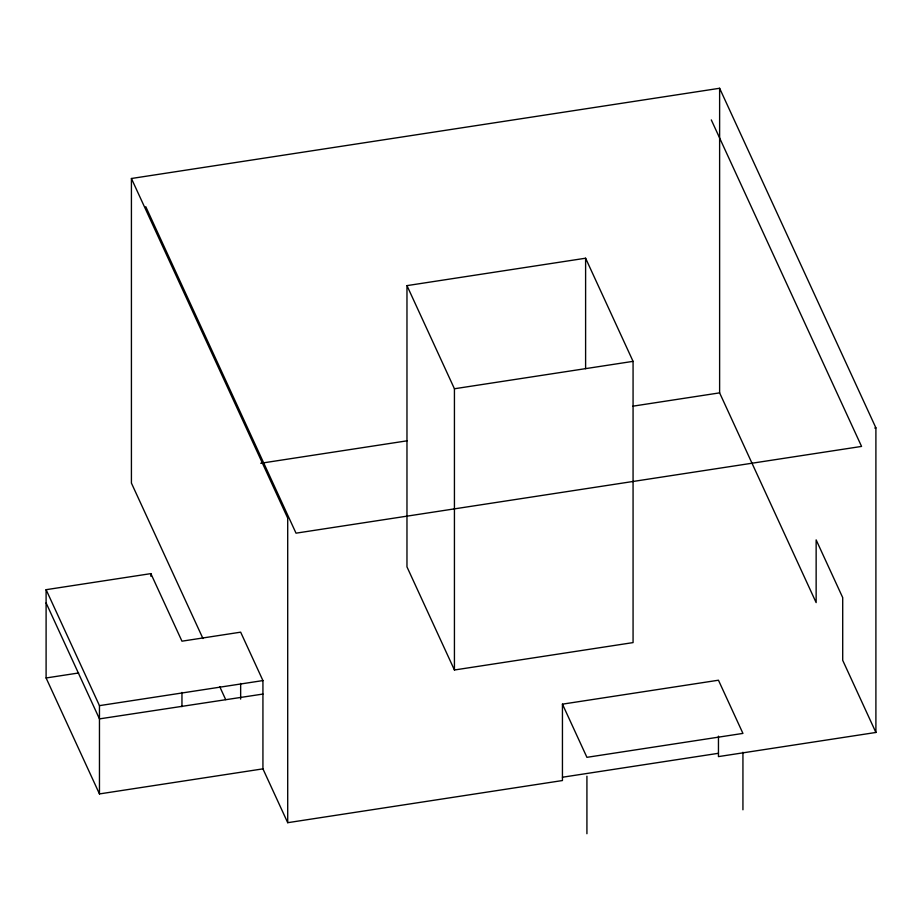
<?xml version="1.0" encoding="UTF-8"?>
<svg xmlns="http://www.w3.org/2000/svg" width="922" height="922" viewBox="0 0 922 922"><rect width="100%" height="100%" fill="white"/><g stroke="black" fill="none" stroke-linecap="round" stroke-linejoin="round"><path stroke-width="1.38" d="M202.955 638.531L131.42 483.093L131.42 178.499L719.621 88.27L875.9 427.866L875.9 732.46L718.457 756.605L718.457 736.182M406.971 285.624L585.608 258.218L633.068 361.355L633.068 642.599L454.431 669.994L406.971 566.869L406.971 285.624L454.431 388.761L454.431 669.994M454.431 388.761L633.068 361.355M260.719 463.27L407.051 440.82M632.953 406.164L719.621 392.864L816.143 602.608L816.143 539.889L842.708 597.606L842.708 660.325L875.9 732.46M874.748 428.038L875.9 427.866M262.931 768.856L99.461 793.923L46.1 677.97L46.1 589.688L150.862 573.622L181.957 641.182L240.654 632.169L262.931 680.574L262.931 768.856L287.71 822.689L562.443 780.542L562.443 704.154L718.457 680.217L742.936 733.405L586.922 757.331L562.443 704.154M46.1 677.97L78.658 672.979M46.1 589.688L99.461 705.641L262.931 680.574M562.443 777.234L718.457 753.297M262.931 694.059L99.461 718.883L46.1 602.919M711.3 119.906L861.563 446.421L296.02 533.17L145.757 206.655M131.42 178.499L287.71 518.095L287.71 822.689M219.736 686.659L225.706 699.648M742.936 752.26L742.936 809.793M719.621 88.27L719.621 392.864M586.922 776.197L586.922 833.73M585.608 258.218L585.608 368.708M240.654 683.433L240.654 699.095M181.957 692.434L181.957 706.678M150.862 573.622L150.862 576.262M99.461 705.641L99.461 793.923"/></g></svg>
